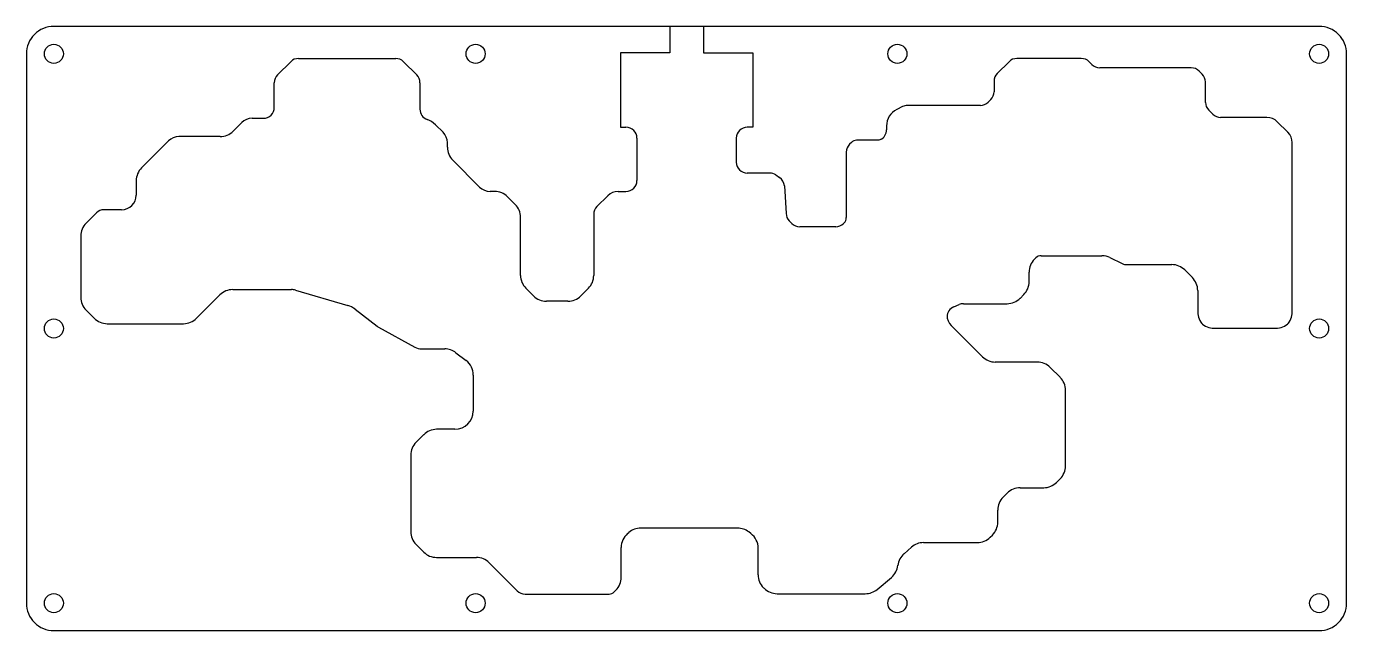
# Model space of a CAD drawing. Header units: millimetres. Extents: x 0 to 361, y 0 to 165.
import ezdxf

# ---------------------------------------------------------------- set-up
doc = ezdxf.new("R2010")
doc.units = ezdxf.units.MM
doc.header["$MEASUREMENT"] = 0

msp = doc.modelspace()

# ---------------------------------------------------------------- linework, layer by layer
at = {"linetype": 'Continuous'}
for p, q in [((180.34, 165.1), (175.79, 165.1)), ((175.79, 165.1), (175.79, 157.9)), ((184.95, 165.1), (184.95, 157.9)), ((68.59, 151.84), (72.21, 155.46)), ((74.34, 156.34), (100.9, 156.34)), ((103.02, 155.46), (106.64, 151.84)), ((175.79, 157.9), (162.29, 157.9)), ((162.29, 157.9), (162.29, 137.55)), ((184.95, 157.9), (198.45, 157.9)), ((198.45, 157.9), (198.45, 137.55)), ((67.72, 143), (67.72, 149.72)), ((107.51, 149.72), (107.51, 142.49)), ((61.66, 140), (64.72, 140)), ((162.29, 137.55), (163.79, 137.55)), ((198.45, 137.55), (196.95, 137.55)), ((166.79, 134.55), (166.79, 130.1)), ((193.95, 134.55), (193.95, 130.1)), ((166.79, 130.1), (166.79, 123)), ((193.95, 130.1), (193.95, 128)), ((203.09, 125), (196.95, 125)), ((161.66, 120), (163.79, 120))]:
    msp.add_line(p, q, dxfattribs=at)
for p, q in [((268.46, 155.46), (265.26, 152.25)), ((288.2, 156.34), (270.59, 156.34)), ((291.12, 154.66), (290.32, 155.46)), ((318.26, 153.78), (293.24, 153.78)), ((321.26, 152.03), (320.38, 152.91)), ((264.38, 150.13), (264.38, 147.24)), ((322.13, 144.33), (322.13, 149.91)), ((263.5, 145.12), (262.74, 144.37)), ((239.37, 143.17), (237.77, 142.38)), ((260.62, 143.49), (240.71, 143.49)), ((324.12, 141.1), (323.01, 142.21)), ((58.83, 138.83), (56.46, 136.46)), ((113.83, 136.17), (111.76, 138.24)), ((235, 137.9), (235, 136.86)), ((338.92, 140.22), (326.24, 140.22)), ((344.63, 136.17), (341.75, 139.05)), ((38.83, 133.83), (31.46, 126.46)), ((52.93, 135), (41.66, 135)), ((232.93, 133.97), (226.82, 133.97)), ((233.34, 134.17), (232.93, 133.97)), ((115, 132.07), (115, 133.34)), ((224, 130.74), (224, 112.84)), ((225.42, 133.4), (224.89, 132.88)), ((345.81, 87.07), (345.81, 133.34)), ((123.83, 121.17), (116.46, 128.54)), ((30, 122.93), (30, 119)), ((204.76, 124.5), (205.76, 123.83)), ((127.93, 120), (126.66, 120)), ((207.09, 121.51), (207.53, 113.93)), ((133.54, 116.46), (131.46, 118.54)), ((158.83, 118.83), (155.88, 115.88)), ((19.12, 114.12), (16.33, 111.33)), ((26, 115), (21.24, 115)), ((135, 97.07), (135, 112.93)), ((155, 113.76), (155, 97.07)), ((209.12, 111.26), (208.39, 112)), ((221.12, 110.37), (211.26, 110.37)), ((223.4, 111.41), (223.22, 111.23)), ((14.87, 107.8), (14.87, 91.07)), ((275.41, 101.46), (275.8, 101.86)), ((277.22, 102.45), (293.84, 102.45)), ((296.04, 101.94), (299.38, 100.31)), ((273.94, 95.34), (273.94, 97.93)), ((300.69, 100), (312.93, 100)), ((316.46, 98.54), (318.54, 96.46)), ((46.46, 85.33), (52.85, 91.72)), ((56.38, 93.18), (72.43, 93.18)), ((73.55, 93.02), (87.81, 88.85)), ((138.54, 91.46), (136.46, 93.54)), ((153.54, 93.54), (151.46, 91.46)), ((271.46, 90.79), (272.48, 91.8)), ((320, 92.93), (320, 87.07)), ((16.33, 87.54), (18.54, 85.33)), ((89.81, 87.82), (95.81, 83.15)), ((147.93, 90), (142.07, 90)), ((253.39, 88.5), (254.86, 89.11)), ((255.99, 89.33), (267.93, 89.33)), ((22.07, 83.87), (42.93, 83.87)), ((251.52, 86.16), (251.52, 85.73)), ((255.4, 80.62), (252.69, 83.33)), ((321.46, 83.54), (320.94, 84.06)), ((344.87, 84.06), (344.34, 83.54)), ((96.21, 82.88), (106.1, 77.49)), ((261.18, 74.85), (255.4, 80.62)), ((324.47, 82.6), (341.33, 82.6)), ((108.02, 77), (114.28, 77)), ((117.35, 75.94), (120.15, 73.77)), ((276.17, 73.38), (264.71, 73.38)), ((122.07, 69.83), (122.07, 60)), ((282.41, 69.21), (279.7, 71.92)), ((283.88, 45), (283.88, 65.67)), ((117.07, 55), (112.07, 55)), ((108.54, 53.54), (106.46, 51.46)), ((105, 47.93), (105, 27.07)), ((281.46, 40.51), (282.41, 41.46)), ((266.85, 36.46), (267.97, 37.58)), ((271.5, 39.05), (277.93, 39.05)), ((265.38, 29.63), (265.38, 32.93)), ((164.25, 26.5), (164.6, 26.8)), ((194.31, 28), (167.85, 28)), ((197.96, 26.5), (197.35, 26.97)), ((263.31, 25.49), (263.92, 26.1)), ((106.46, 23.54), (108.54, 21.46)), ((162.5, 14.57), (162.5, 22.7)), ((199.92, 21), (199.92, 22.53)), ((239.78, 21.02), (241.8, 22.79)), ((245.09, 24.03), (259.78, 24.03)), ((112.07, 20), (122.93, 20)), ((126.46, 18.54), (130, 15)), ((199.92, 15.24), (199.92, 21)), ((130, 15), (134.12, 10.88)), ((232.39, 11.25), (236.34, 14.55)), ((238.1, 17.85), (238.1, 17.8)), ((160.59, 10.59), (161.04, 11.04)), ((201.38, 11.71), (201.53, 11.56)), ((136.24, 10), (159.17, 10)), ((205.07, 10.09), (229.19, 10.09))]:
    msp.add_line(p, q)
msp.add_lwpolyline([(7.5, 165.1, 0.414214), (0, 157.6), (0, 7.5, 0.414214), (7.5, 0), (353.18, 0, 0.414214), (360.68, 7.5), (360.68, 157.6, 0.414214), (353.18, 165.1)], format="xyb", close=True)
for centre in [(7.5, 157.6), (122.73, 157.6), (237.95, 157.6), (353.18, 157.6), (7.5, 82.55), (353.18, 82.55), (7.5, 7.5), (122.73, 7.5), (237.95, 7.5), (353.18, 7.5)]:
    msp.add_circle(centre, 2.6, dxfattribs=at)
for centre, start, end in [((74.34, 153.34), 90, 135), ((100.9, 153.34), 45, 90), ((70.72, 149.72), 135, 180), ((104.51, 149.72), 0, 45), ((64.72, 143), 270, 0), ((110.51, 142.49), 180, 250.5283), ((163.79, 134.55), 0, 90), ((196.95, 134.55), 90, 180), ((196.95, 128), 180, 270), ((163.79, 123), 270, 0)]:
    msp.add_arc(centre, 3, start, end, dxfattribs=at)
for centre, radius, start, end in [((270.59, 153.34), 3, 90, 135), ((288.2, 153.34), 3, 45, 90), ((267.38, 150.13), 3, 135, 180), ((293.24, 156.78), 3, 225, 270), ((318.26, 150.78), 3, 45, 90), ((319.13, 149.91), 3, 0, 45), ((260.62, 146.49), 3, 270, 315), ((261.38, 147.24), 3, 315, 360), ((325.13, 144.33), 3, 180, 225), ((240, 137.9), 5, 116.4534, 180), ((240.71, 140.49), 3, 90, 116.4534), ((326.24, 143.22), 3, 225, 270), ((61.66, 136), 4, 90, 135), ((107.51, 134), 6, 45, 70.5283), ((338.92, 136.22), 4, 45, 90), ((41.66, 131), 4, 90, 135), ((52.93, 140), 5, 270, 315), ((111, 133.34), 4, 0, 45), ((226.82, 131.97), 2, 90, 134.5781), ((232, 136.86), 3, 296.4534, 360), ((341.81, 133.34), 4, 0, 45), ((120, 132.07), 5, 180, 225), ((227, 130.74), 3, 134.5781, 180), ((35, 122.93), 5, 135, 180), ((203.09, 122), 3, 56.31, 90), ((204.09, 121.33), 3, 3.3664, 56.31), ((126.66, 124), 4, 225, 270), ((127.93, 115), 5, 45, 90), ((161.66, 116), 4, 90, 135), ((26, 119), 4, 270, 360), ((130, 112.93), 5, 0, 45), ((158, 113.76), 3, 135, 180), ((21.24, 112), 3, 90, 135), ((210.53, 114.11), 3, 183.3664, 224.5781), ((222, 112.84), 2, -45.4219, 0), ((19.87, 107.8), 5, 135, 180), ((211.26, 113.37), 3, 224.5781, 270), ((221.12, 113.37), 3, 270, 314.5781), ((278.94, 97.93), 5, 135, 180), ((277.22, 100.45), 2, 90, 135), ((293.84, 97.45), 5, 63.927, 90), ((300.69, 103), 3, 243.927, 270), ((312.93, 95), 5, 45, 90), ((140, 97.07), 5, 180, 225), ((150, 97.07), 5, -45, 0), ((268.94, 95.34), 5, -45, 0), ((315, 92.93), 5, 0, 45), ((19.87, 91.07), 5, 180, 225), ((56.38, 88.18), 5, 90, 135), ((72.43, 89.18), 4, 73.6814, 90), ((142.07, 95), 5, 225, 270), ((147.93, 95), 5, 270, 315), ((267.93, 94.33), 5, 270, 315), ((86.12, 83.09), 6, 52.0894, 73.6814), ((254.52, 85.73), 3, 112.2019, 180), ((255.99, 86.33), 3, 90, 112.2019), ((325, 87.07), 5, 180, 225), ((340.81, 87.07), 5, 315, 360), ((22.07, 88.87), 5, 225, 270), ((42.93, 88.87), 5, 270, 315), ((97.65, 85.52), 3, 232.0894, 241.3895), ((255.52, 86.16), 4, 180, 225), ((324.47, 87.6), 5, 225, 270), ((341.33, 87.6), 5, 270, 315), ((108.02, 81), 4, 241.3895, 270), ((114.28, 72), 5, 52.0894, 90), ((117.07, 69.83), 5, 0, 52.0894), ((264.71, 78.38), 5, 225, 270), ((276.17, 68.38), 5, 45, 90), ((278.88, 65.67), 5, 0, 45), ((117.07, 60), 5, 270, 360), ((112.07, 50), 5, 90, 135), ((110, 47.93), 5, 135, 180), ((278.88, 45), 5, 315, 360), ((277.93, 44.05), 5, 270, 315), ((270.38, 32.93), 5, 135, 180), ((271.5, 34.05), 5, 90, 135), ((260.38, 29.63), 5, -45, 0), ((110, 27.07), 5, 180, 225), ((167.5, 22.7), 5, 130.6013, 180), ((167.85, 23), 5, 90, 130.6013), ((194.31, 23), 5, 52.5709, 90), ((194.92, 22.53), 5, 0, 52.5709), ((259.78, 29.03), 5, 270, 315), ((245.09, 19.03), 5, 90, 131.1541), ((112.07, 25), 5, 225, 270), ((122.93, 15), 5, 45, 90), ((243.07, 17.26), 5, 131.1541, 173.8033), ((157.5, 14.57), 5, -45, 0), ((204.92, 15.24), 5, 180, 225), ((233.13, 18.39), 5, 309.8523, 353.8033), ((136.24, 13), 3, 225, 270), ((205.07, 15.09), 5, 225, 270), ((229.19, 15.09), 5, 270, 309.8523), ((159.17, 12), 2, 270, 315)]:
    msp.add_arc(centre, radius, start, end)

doc.saveas('drawing.dxf')
